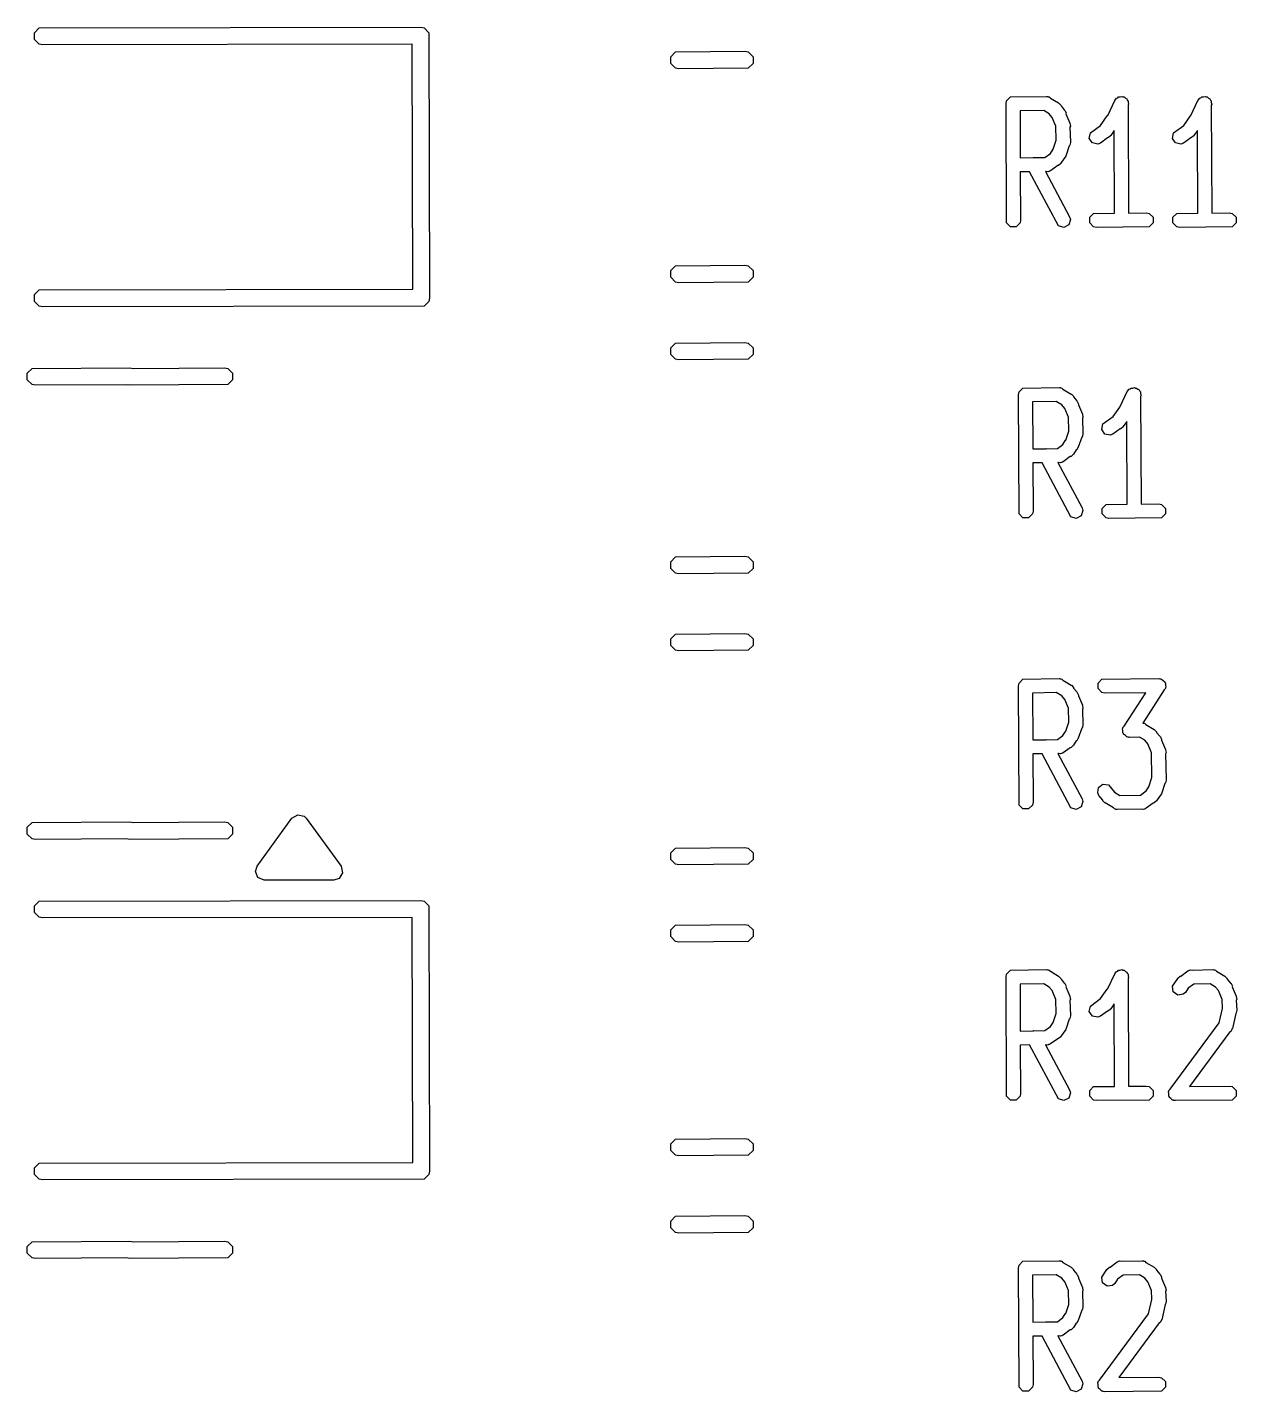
# Model space of a CAD drawing. Extents: x 124 to 187.4, y -113.2 to -74.
# Drawn here: x 129.97 to 138.28, y -96.15 to -86.78 of the extents above; entities that cross this region are included whole.
import ezdxf

# ---------------------------------------------------------------- set-up
doc = ezdxf.new("R2010")
doc.units = 0
doc.layers.add('BLACK', color=7, linetype='CONTINUOUS')

msp = doc.modelspace()

# ---------------------------------------------------------------- linework, layer by layer
at = {"layer": 'BLACK', "linetype": 'CONTINUOUS'}
for p, q in [((130.022067, -86.817039), (130.054539, -86.784567)), ((130.054539, -86.784567), (132.6775, -86.78)), ((132.6775, -86.78), (132.700461, -86.784567)), ((132.700461, -86.784567), (132.732933, -86.817039)), ((130.022067, -86.862961), (130.022067, -86.817039)), ((130.054539, -86.895433), (130.022067, -86.862961)), ((130.0775, -86.9), (130.054539, -86.895433)), ((132.617639, -86.895577), (130.0775, -86.9)), ((132.621859, -88.580096), (132.617639, -86.895577)), ((132.732933, -86.817039), (132.7375, -88.64)), ((134.395003, -86.982039), (134.427475, -86.949567)), ((134.395003, -87.027961), (134.395003, -86.982039)), ((134.427475, -86.949567), (134.904564, -86.945)), ((134.904564, -86.945), (134.927525, -86.949567)), ((134.927525, -86.949567), (134.959997, -86.982039)), ((134.959997, -86.982039), (134.959997, -87.027961)), ((134.427475, -87.060433), (134.395003, -87.027961)), ((134.450436, -87.065), (134.427475, -87.060433)), ((134.927525, -87.060433), (134.450436, -87.065)), ((134.959997, -87.027961), (134.927525, -87.060433)), ((136.702734, -87.285761), (136.729794, -87.258701)), ((136.729794, -87.258701), (136.977499, -87.254895)), ((136.977499, -87.254895), (136.984747, -87.256336)), ((136.984747, -87.256336), (136.987202, -87.255846)), ((136.987202, -87.255846), (136.989608, -87.257303)), ((136.989608, -87.257303), (136.996633, -87.258701)), ((136.996633, -87.258701), (137.003883, -87.265951)), ((137.003883, -87.265951), (137.060007, -87.299951)), ((137.447064, -87.282534), (137.459025, -87.267122)), ((137.459025, -87.267122), (137.466832, -87.264519)), ((137.466832, -87.264519), (137.472651, -87.258701)), ((137.472651, -87.258701), (137.484289, -87.258701)), ((137.484289, -87.258701), (137.49533, -87.255021)), ((137.49533, -87.255021), (137.50269, -87.258701)), ((137.50269, -87.258701), (137.510919, -87.258701)), ((137.510919, -87.258701), (137.519148, -87.26693)), ((137.519148, -87.26693), (137.529558, -87.272135)), ((137.529558, -87.272135), (137.53216, -87.279942)), ((137.53216, -87.279942), (137.537979, -87.285761)), ((138.018493, -87.282534), (138.030454, -87.267122)), ((138.030454, -87.267122), (138.038261, -87.264519)), ((138.038261, -87.264519), (138.04408, -87.258701)), ((138.04408, -87.258701), (138.055718, -87.258701)), ((138.055718, -87.258701), (138.066759, -87.255021)), ((138.066759, -87.255021), (138.074119, -87.258701)), ((138.074119, -87.258701), (138.082348, -87.258701)), ((138.082348, -87.258701), (138.090577, -87.26693)), ((138.090577, -87.26693), (138.100987, -87.272135)), ((138.100987, -87.272135), (138.103589, -87.279942)), ((138.103589, -87.279942), (138.109408, -87.285761)), ((136.698928, -87.304895), (136.702734, -87.285761)), ((136.702734, -88.124029), (136.698928, -87.304895)), ((136.958314, -87.351677), (136.795439, -87.35418)), ((136.795439, -87.35418), (136.796938, -87.676716)), ((136.995839, -87.37441), (136.958314, -87.351677)), ((137.060007, -87.299951), (137.060117, -87.299967)), ((137.060117, -87.299967), (137.060204, -87.300071)), ((137.060204, -87.300071), (137.062377, -87.301387)), ((137.062377, -87.301387), (137.076186, -87.315168)), ((137.076186, -87.315168), (137.077197, -87.320227)), ((137.077197, -87.320227), (137.099713, -87.346933)), ((137.099713, -87.346933), (137.099747, -87.346949)), ((137.099747, -87.346949), (137.099767, -87.346998)), ((137.099767, -87.346998), (137.103213, -87.351085)), ((137.103213, -87.351085), (137.111649, -87.368676)), ((137.111649, -87.368676), (137.110936, -87.373665)), ((137.110936, -87.373665), (137.137912, -87.438075)), ((137.398963, -87.385305), (137.447064, -87.282534)), ((137.537979, -87.285761), (137.538033, -87.297563)), ((137.538033, -87.297563), (137.541659, -87.30844)), ((137.541659, -87.30844), (137.538119, -87.316002)), ((137.538119, -87.316002), (137.541558, -88.056174)), ((137.970392, -87.385305), (138.018493, -87.282534)), ((138.109408, -87.285761), (138.109462, -87.297563)), ((138.109462, -87.297563), (138.113088, -87.30844)), ((138.113088, -87.30844), (138.109548, -87.316002)), ((138.109548, -87.316002), (138.112987, -88.056174)), ((137.016525, -87.398947), (136.995839, -87.37441)), ((137.041845, -87.459404), (137.016525, -87.398947)), ((137.044577, -87.555181), (137.041845, -87.459404)), ((137.137912, -87.438075), (137.137979, -87.438142)), ((137.137979, -87.438142), (137.137981, -87.43824)), ((137.137981, -87.43824), (137.138601, -87.439719)), ((137.138601, -87.439719), (137.141756, -87.458972)), ((137.141756, -87.458972), (137.138761, -87.46556)), ((137.138761, -87.46556), (137.141735, -87.569819)), ((137.278812, -87.505644), (137.349177, -87.454196)), ((137.349177, -87.454196), (137.394642, -87.38918)), ((137.394642, -87.38918), (137.398963, -87.385305)), ((137.850241, -87.505644), (137.920606, -87.454196)), ((137.920606, -87.454196), (137.966071, -87.38918)), ((137.966071, -87.38918), (137.970392, -87.385305)), ((137.024018, -87.617029), (137.044577, -87.555181)), ((137.271307, -87.543169), (137.278812, -87.505644)), ((137.292534, -87.57501), (137.271307, -87.543169)), ((137.397103, -87.539233), (137.348091, -87.575069)), ((137.402974, -87.538395), (137.397103, -87.539233)), ((137.417499, -87.525371), (137.402974, -87.538395)), ((137.419, -87.523224), (137.417499, -87.525371)), ((137.419043, -87.523193), (137.419, -87.523224)), ((137.419051, -87.52315), (137.419043, -87.523193)), ((137.442642, -87.489414), (137.419051, -87.52315)), ((137.44528, -88.057186), (137.442642, -87.489414)), ((137.842736, -87.543169), (137.850241, -87.505644)), ((137.863963, -87.57501), (137.842736, -87.543169)), ((137.968532, -87.539233), (137.91952, -87.575069)), ((137.974403, -87.538395), (137.968532, -87.539233)), ((137.988928, -87.525371), (137.974403, -87.538395)), ((137.990429, -87.523224), (137.988928, -87.525371)), ((137.990472, -87.523193), (137.990429, -87.523224)), ((137.99048, -87.52315), (137.990472, -87.523193)), ((138.014071, -87.489414), (137.99048, -87.52315)), ((138.016709, -88.057186), (138.014071, -87.489414)), ((136.966047, -87.674117), (137.004378, -87.646092)), ((137.004378, -87.646092), (137.023213, -87.617752)), ((137.023213, -87.617752), (137.024018, -87.617029)), ((137.133264, -87.595409), (137.110029, -87.665308)), ((137.137979, -87.590695), (137.133264, -87.595409)), ((137.141785, -87.571561), (137.137979, -87.590695)), ((137.141735, -87.569819), (137.141756, -87.569865)), ((137.141756, -87.569865), (137.141738, -87.569918)), ((137.141738, -87.569918), (137.141785, -87.571561)), ((137.330059, -87.582515), (137.292534, -87.57501)), ((137.348091, -87.575069), (137.330059, -87.582515)), ((137.901488, -87.582515), (137.863963, -87.57501)), ((137.91952, -87.575069), (137.901488, -87.582515)), ((136.796938, -87.676716), (136.884937, -87.675364)), ((136.884937, -87.675364), (136.887254, -87.674148)), ((136.887254, -87.674148), (136.890866, -87.675273)), ((136.890866, -87.675273), (136.966047, -87.674117)), ((137.054248, -87.729708), (137.005234, -87.765545)), ((137.060117, -87.72887), (137.054248, -87.729708)), ((137.074642, -87.715847), (137.060117, -87.72887)), ((137.075998, -87.713806), (137.074642, -87.715847)), ((137.076186, -87.713669), (137.075998, -87.713806)), ((137.076227, -87.713461), (137.076186, -87.713669)), ((137.096111, -87.68354), (137.076227, -87.713461)), ((137.099747, -87.681888), (137.096111, -87.68354)), ((137.110029, -87.665308), (137.099747, -87.681888)), ((136.860931, -87.772221), (136.797386, -87.773197)), ((136.797386, -87.773197), (136.798928, -88.104895)), ((137.059779, -88.143309), (136.860931, -87.772221)), ((136.974618, -87.770474), (136.969352, -87.770555)), ((136.969352, -87.770555), (137.136055, -88.081654)), ((136.987202, -87.772991), (136.974618, -87.770474)), ((136.994018, -87.770176), (136.987202, -87.772991)), ((136.996633, -87.770136), (136.994018, -87.770176)), ((136.998403, -87.768365), (136.996633, -87.770136)), ((137.005234, -87.765545), (136.998403, -87.768365)), ((136.798928, -88.104895), (136.795122, -88.124029)), ((137.141579, -88.100364), (137.130199, -88.136901)), ((137.136055, -88.081654), (137.141579, -88.100364)), ((137.274162, -88.085761), (137.301222, -88.058701)), ((137.274162, -88.124029), (137.274162, -88.085761)), ((137.301222, -88.058701), (137.44528, -88.057186)), ((137.541558, -88.056174), (137.663213, -88.054895)), ((137.663213, -88.054895), (137.682347, -88.058701)), ((137.682347, -88.058701), (137.709407, -88.085761)), ((137.709407, -88.085761), (137.709407, -88.124029)), ((137.845591, -88.085761), (137.872651, -88.058701)), ((137.845591, -88.124029), (137.845591, -88.085761)), ((137.872651, -88.058701), (138.016709, -88.057186)), ((138.112987, -88.056174), (138.234642, -88.054895)), ((138.234642, -88.054895), (138.253776, -88.058701)), ((138.253776, -88.058701), (138.280836, -88.085761)), ((138.280836, -88.085761), (138.280836, -88.124029)), ((136.729794, -88.151089), (136.702734, -88.124029)), ((136.768062, -88.151089), (136.729794, -88.151089)), ((136.795122, -88.124029), (136.768062, -88.151089)), ((137.096316, -88.154689), (137.059779, -88.143309)), ((137.130199, -88.136901), (137.096316, -88.154689)), ((137.301222, -88.151089), (137.274162, -88.124029)), ((137.320356, -88.154895), (137.301222, -88.151089)), ((137.682347, -88.151089), (137.320356, -88.154895)), ((137.709407, -88.124029), (137.682347, -88.151089)), ((137.872651, -88.151089), (137.845591, -88.124029)), ((137.891785, -88.154895), (137.872651, -88.151089)), ((138.253776, -88.151089), (137.891785, -88.154895)), ((138.280836, -88.124029), (138.253776, -88.151089)), ((134.395003, -88.452039), (134.427475, -88.419567)), ((134.395003, -88.497961), (134.395003, -88.452039)), ((134.427475, -88.530433), (134.395003, -88.497961)), ((134.427475, -88.419567), (134.904564, -88.415)), ((134.904564, -88.415), (134.927525, -88.419567)), ((134.927525, -88.419567), (134.959997, -88.452039)), ((134.959997, -88.497961), (134.927525, -88.530433)), ((134.959997, -88.452039), (134.959997, -88.497961)), ((130.022067, -88.617039), (130.054539, -88.584567)), ((130.054539, -88.584567), (132.621859, -88.580096)), ((134.450436, -88.535), (134.427475, -88.530433)), ((134.927525, -88.530433), (134.450436, -88.535)), ((130.022067, -88.662961), (130.022067, -88.617039)), ((130.054539, -88.695433), (130.022067, -88.662961)), ((132.732933, -88.662961), (132.700461, -88.695433)), ((132.7375, -88.64), (132.732933, -88.662961)), ((130.0775, -88.7), (130.054539, -88.695433)), ((132.700461, -88.695433), (130.0775, -88.7)), ((134.395003, -88.982039), (134.427475, -88.949567)), ((134.427475, -88.949567), (134.904564, -88.945)), ((134.904564, -88.945), (134.927525, -88.949567)), ((134.927525, -88.949567), (134.959997, -88.982039)), ((134.395003, -89.027961), (134.395003, -88.982039)), ((134.427475, -89.060433), (134.395003, -89.027961)), ((134.450436, -89.065), (134.427475, -89.060433)), ((134.927525, -89.060433), (134.450436, -89.065)), ((134.959997, -89.027961), (134.927525, -89.060433)), ((134.959997, -88.982039), (134.959997, -89.027961)), ((129.972067, -89.157039), (130.004539, -89.124567)), ((130.004539, -89.124567), (130.6775, -89.12)), ((130.6775, -89.12), (130.698945, -89.124265)), ((130.698945, -89.124265), (131.3275, -89.12)), ((131.3275, -89.12), (131.350461, -89.124567)), ((131.350461, -89.124567), (131.382933, -89.157039)), ((129.972067, -89.202961), (129.972067, -89.157039)), ((130.004539, -89.235433), (129.972067, -89.202961)), ((130.0275, -89.24), (130.004539, -89.235433)), ((130.656054, -89.235734), (130.0275, -89.24)), ((130.6775, -89.24), (130.656054, -89.235734)), ((131.350461, -89.235433), (130.6775, -89.24)), ((131.382933, -89.202961), (131.350461, -89.235433)), ((131.382933, -89.157039), (131.382933, -89.202961)), ((136.784643, -89.304895), (136.788449, -89.285761)), ((136.788449, -90.124029), (136.784643, -89.304895)), ((136.788449, -89.285761), (136.815509, -89.258701)), ((136.815509, -89.258701), (137.063214, -89.254895)), ((137.063214, -89.254895), (137.070462, -89.256336)), ((137.070462, -89.256336), (137.072917, -89.255846)), ((137.072917, -89.255846), (137.075323, -89.257303)), ((137.075323, -89.257303), (137.082348, -89.258701)), ((137.082348, -89.258701), (137.089598, -89.265951)), ((137.089598, -89.265951), (137.145722, -89.299951)), ((137.145722, -89.299951), (137.145832, -89.299967)), ((137.145832, -89.299967), (137.145919, -89.300071)), ((137.145919, -89.300071), (137.148092, -89.301387)), ((137.148092, -89.301387), (137.161901, -89.315168)), ((137.161901, -89.315168), (137.162912, -89.320227)), ((137.162912, -89.320227), (137.185428, -89.346933)), ((137.484678, -89.385305), (137.532779, -89.282534)), ((137.532779, -89.282534), (137.54474, -89.267122)), ((137.54474, -89.267122), (137.552547, -89.264519)), ((137.552547, -89.264519), (137.558366, -89.258701)), ((137.558366, -89.258701), (137.570004, -89.258701)), ((137.570004, -89.258701), (137.581045, -89.255021)), ((137.581045, -89.255021), (137.588405, -89.258701)), ((137.588405, -89.258701), (137.596634, -89.258701)), ((137.596634, -89.258701), (137.604863, -89.26693)), ((137.604863, -89.26693), (137.615273, -89.272135)), ((137.615273, -89.272135), (137.617875, -89.279942)), ((137.617875, -89.279942), (137.623694, -89.285761)), ((137.623694, -89.285761), (137.623748, -89.297563)), ((137.623748, -89.297563), (137.627374, -89.30844)), ((137.627374, -89.30844), (137.623834, -89.316002)), ((137.623834, -89.316002), (137.627273, -90.056174)), ((137.044029, -89.351677), (136.881154, -89.35418)), ((136.881154, -89.35418), (136.882653, -89.676716)), ((137.081554, -89.37441), (137.044029, -89.351677)), ((137.10224, -89.398947), (137.081554, -89.37441)), ((137.12756, -89.459404), (137.10224, -89.398947)), ((137.185428, -89.346933), (137.185462, -89.346949)), ((137.185462, -89.346949), (137.185482, -89.346998)), ((137.185482, -89.346998), (137.188928, -89.351085)), ((137.188928, -89.351085), (137.197364, -89.368676)), ((137.197364, -89.368676), (137.196651, -89.373665)), ((137.196651, -89.373665), (137.223627, -89.438075)), ((137.434892, -89.454196), (137.480357, -89.38918)), ((137.480357, -89.38918), (137.484678, -89.385305)), ((137.130292, -89.555181), (137.12756, -89.459404)), ((137.223627, -89.438075), (137.223694, -89.438142)), ((137.223694, -89.438142), (137.223696, -89.43824)), ((137.223696, -89.43824), (137.224316, -89.439719)), ((137.224316, -89.439719), (137.227471, -89.458972)), ((137.227471, -89.458972), (137.224476, -89.46556)), ((137.224476, -89.46556), (137.22745, -89.569819)), ((137.357022, -89.543169), (137.364527, -89.505644)), ((137.364527, -89.505644), (137.434892, -89.454196)), ((137.503214, -89.525371), (137.488689, -89.538395)), ((137.504715, -89.523224), (137.503214, -89.525371)), ((137.504758, -89.523193), (137.504715, -89.523224)), ((137.504766, -89.52315), (137.504758, -89.523193)), ((137.528357, -89.489414), (137.504766, -89.52315)), ((137.530995, -90.057186), (137.528357, -89.489414)), ((137.090093, -89.646092), (137.108928, -89.617752)), ((137.108928, -89.617752), (137.109733, -89.617029)), ((137.109733, -89.617029), (137.130292, -89.555181)), ((137.218979, -89.595409), (137.195744, -89.665308)), ((137.223694, -89.590695), (137.218979, -89.595409)), ((137.2275, -89.571561), (137.223694, -89.590695)), ((137.22745, -89.569819), (137.227471, -89.569865)), ((137.227471, -89.569865), (137.227453, -89.569918)), ((137.227453, -89.569918), (137.2275, -89.571561)), ((137.378249, -89.57501), (137.357022, -89.543169)), ((137.415774, -89.582515), (137.378249, -89.57501)), ((137.433806, -89.575069), (137.415774, -89.582515)), ((137.482818, -89.539233), (137.433806, -89.575069)), ((137.488689, -89.538395), (137.482818, -89.539233)), ((136.882653, -89.676716), (136.970652, -89.675364)), ((136.970652, -89.675364), (136.972969, -89.674148)), ((136.972969, -89.674148), (136.976581, -89.675273)), ((136.976581, -89.675273), (137.051762, -89.674117)), ((137.051762, -89.674117), (137.090093, -89.646092)), ((137.160357, -89.715847), (137.145832, -89.72887)), ((137.161713, -89.713806), (137.160357, -89.715847)), ((137.161901, -89.713669), (137.161713, -89.713806)), ((137.161942, -89.713461), (137.161901, -89.713669)), ((137.181826, -89.68354), (137.161942, -89.713461)), ((137.185462, -89.681888), (137.181826, -89.68354)), ((137.195744, -89.665308), (137.185462, -89.681888)), ((136.946646, -89.772221), (136.883101, -89.773197)), ((136.883101, -89.773197), (136.884643, -90.104895)), ((137.145494, -90.143309), (136.946646, -89.772221)), ((137.060333, -89.770474), (137.055067, -89.770555)), ((137.055067, -89.770555), (137.22177, -90.081654)), ((137.072917, -89.772991), (137.060333, -89.770474)), ((137.079733, -89.770176), (137.072917, -89.772991)), ((137.082348, -89.770136), (137.079733, -89.770176)), ((137.084118, -89.768365), (137.082348, -89.770136)), ((137.090949, -89.765545), (137.084118, -89.768365)), ((137.139963, -89.729708), (137.090949, -89.765545)), ((137.145832, -89.72887), (137.139963, -89.729708)), ((137.22177, -90.081654), (137.227294, -90.100364)), ((137.359877, -90.085761), (137.386937, -90.058701)), ((137.359877, -90.124029), (137.359877, -90.085761)), ((137.386937, -90.058701), (137.530995, -90.057186)), ((137.627273, -90.056174), (137.748928, -90.054895)), ((137.748928, -90.054895), (137.768062, -90.058701)), ((137.768062, -90.058701), (137.795122, -90.085761)), ((137.795122, -90.085761), (137.795122, -90.124029)), ((136.815509, -90.151089), (136.788449, -90.124029)), ((136.853777, -90.151089), (136.815509, -90.151089)), ((136.880837, -90.124029), (136.853777, -90.151089)), ((136.884643, -90.104895), (136.880837, -90.124029)), ((137.182031, -90.154689), (137.145494, -90.143309)), ((137.215914, -90.136901), (137.182031, -90.154689)), ((137.227294, -90.100364), (137.215914, -90.136901)), ((137.386937, -90.151089), (137.359877, -90.124029)), ((137.406071, -90.154895), (137.386937, -90.151089)), ((137.768062, -90.151089), (137.406071, -90.154895)), ((137.795122, -90.124029), (137.768062, -90.151089)), ((134.395003, -90.452039), (134.427475, -90.419567)), ((134.395003, -90.497961), (134.395003, -90.452039)), ((134.427475, -90.419567), (134.904564, -90.415)), ((134.904564, -90.415), (134.927525, -90.419567)), ((134.927525, -90.419567), (134.959997, -90.452039)), ((134.959997, -90.452039), (134.959997, -90.497961)), ((134.427475, -90.530433), (134.395003, -90.497961)), ((134.450436, -90.535), (134.427475, -90.530433)), ((134.927525, -90.530433), (134.450436, -90.535)), ((134.959997, -90.497961), (134.927525, -90.530433)), ((134.395003, -90.982039), (134.427475, -90.949567)), ((134.395003, -91.027961), (134.395003, -90.982039)), ((134.427475, -91.060433), (134.395003, -91.027961)), ((134.427475, -90.949567), (134.904564, -90.945)), ((134.904564, -90.945), (134.927525, -90.949567)), ((134.927525, -90.949567), (134.959997, -90.982039)), ((134.959997, -91.027961), (134.927525, -91.060433)), ((134.959997, -90.982039), (134.959997, -91.027961)), ((134.450436, -91.065), (134.427475, -91.060433)), ((134.927525, -91.060433), (134.450436, -91.065)), ((136.784643, -91.304895), (136.788449, -91.285761)), ((136.788449, -92.124029), (136.784643, -91.304895)), ((136.788449, -91.285761), (136.815509, -91.258701)), ((136.815509, -91.258701), (137.063214, -91.254895)), ((137.063214, -91.254895), (137.070462, -91.256336)), ((137.070462, -91.256336), (137.072917, -91.255846)), ((137.072917, -91.255846), (137.075323, -91.257303)), ((137.075323, -91.257303), (137.082348, -91.258701)), ((137.082348, -91.258701), (137.089598, -91.265951)), ((137.089598, -91.265951), (137.145722, -91.299951)), ((137.145722, -91.299951), (137.145832, -91.299967)), ((137.145832, -91.299967), (137.145919, -91.300071)), ((137.145919, -91.300071), (137.148092, -91.301387)), ((137.148092, -91.301387), (137.161901, -91.315168)), ((137.331306, -91.285761), (137.358366, -91.258701)), ((137.331306, -91.324029), (137.331306, -91.285761)), ((137.358366, -91.258701), (137.748928, -91.254895)), ((137.748928, -91.254895), (137.755871, -91.256276)), ((137.755871, -91.256276), (137.758276, -91.255777)), ((137.758276, -91.255777), (137.760413, -91.257179)), ((137.760413, -91.257179), (137.768062, -91.258701)), ((137.768062, -91.258701), (137.778238, -91.268877)), ((137.778238, -91.268877), (137.79027, -91.276773)), ((137.79027, -91.276773), (137.791353, -91.281992)), ((137.791353, -91.281992), (137.795122, -91.285761)), ((137.795122, -91.285761), (137.795122, -91.300153)), ((137.795122, -91.300153), (137.798046, -91.314243)), ((137.044029, -91.351677), (136.881154, -91.35418)), ((136.881154, -91.35418), (136.882653, -91.676716)), ((137.081554, -91.37441), (137.044029, -91.351677)), ((137.10224, -91.398947), (137.081554, -91.37441)), ((137.12756, -91.459404), (137.10224, -91.398947)), ((137.161901, -91.315168), (137.162912, -91.320227)), ((137.162912, -91.320227), (137.185428, -91.346933)), ((137.185428, -91.346933), (137.185462, -91.346949)), ((137.185462, -91.346949), (137.185482, -91.346998)), ((137.185482, -91.346998), (137.188928, -91.351085)), ((137.188928, -91.351085), (137.197364, -91.368676)), ((137.197364, -91.368676), (137.196651, -91.373665)), ((137.196651, -91.373665), (137.223627, -91.438075)), ((137.358366, -91.351089), (137.331306, -91.324029)), ((137.3775, -91.354895), (137.358366, -91.351089)), ((137.659165, -91.35215), (137.3775, -91.354895)), ((137.512123, -91.581133), (137.659165, -91.35215)), ((137.785732, -91.333418), (137.639795, -91.560681)), ((137.795122, -91.324029), (137.785732, -91.333418)), ((137.798046, -91.314243), (137.795122, -91.318796)), ((137.795122, -91.318796), (137.795122, -91.324029)), ((137.130292, -91.555181), (137.12756, -91.459404)), ((137.223627, -91.438075), (137.223694, -91.438142)), ((137.223694, -91.438142), (137.223696, -91.43824)), ((137.223696, -91.43824), (137.224316, -91.439719)), ((137.224316, -91.439719), (137.227471, -91.458972)), ((137.227471, -91.458972), (137.224476, -91.46556)), ((137.224476, -91.46556), (137.22745, -91.569819)), ((137.109733, -91.617029), (137.130292, -91.555181)), ((137.223694, -91.590695), (137.218979, -91.595409)), ((137.2275, -91.571561), (137.223694, -91.590695)), ((137.22745, -91.569819), (137.227471, -91.569865)), ((137.227471, -91.569865), (137.227453, -91.569918)), ((137.227453, -91.569918), (137.2275, -91.571561)), ((137.502734, -91.590523), (137.512123, -91.581133)), ((137.502734, -91.595755), (137.502734, -91.590523)), ((137.639795, -91.560681), (137.641891, -91.561098)), ((137.641891, -91.561098), (137.644346, -91.560608)), ((137.644346, -91.560608), (137.646752, -91.562065)), ((137.646752, -91.562065), (137.653777, -91.563463)), ((137.653777, -91.563463), (137.661027, -91.570713)), ((137.661027, -91.570713), (137.717151, -91.604713)), ((136.882653, -91.676716), (136.970652, -91.675364)), ((136.970652, -91.675364), (136.972969, -91.674148)), ((136.972969, -91.674148), (136.976581, -91.675273)), ((136.976581, -91.675273), (137.051762, -91.674117)), ((137.051762, -91.674117), (137.090093, -91.646092)), ((137.090093, -91.646092), (137.108928, -91.617752)), ((137.108928, -91.617752), (137.109733, -91.617029)), ((137.181826, -91.68354), (137.161942, -91.713461)), ((137.185462, -91.681888), (137.181826, -91.68354)), ((137.195744, -91.665308), (137.185462, -91.681888)), ((137.218979, -91.595409), (137.195744, -91.665308)), ((137.49981, -91.600309), (137.502734, -91.595755)), ((137.502734, -91.614398), (137.49981, -91.600309)), ((137.502734, -91.628791), (137.502734, -91.614398)), ((137.506502, -91.632559), (137.502734, -91.628791)), ((137.507586, -91.637779), (137.506502, -91.632559)), ((137.519617, -91.645674), (137.507586, -91.637779)), ((137.529794, -91.655851), (137.519617, -91.645674)), ((137.537442, -91.657372), (137.529794, -91.655851)), ((137.53958, -91.658775), (137.537442, -91.657372)), ((137.541984, -91.658275), (137.53958, -91.658775)), ((137.548928, -91.659657), (137.541984, -91.658275)), ((137.616707, -91.657196), (137.548928, -91.659657)), ((137.652983, -91.679172), (137.616707, -91.657196)), ((137.673667, -91.703706), (137.652983, -91.679172)), ((137.717151, -91.604713), (137.717261, -91.604729)), ((137.717261, -91.604729), (137.717348, -91.604833)), ((137.717348, -91.604833), (137.719521, -91.606149)), ((137.719521, -91.606149), (137.73333, -91.61993)), ((137.73333, -91.61993), (137.734341, -91.624989)), ((137.734341, -91.624989), (137.756857, -91.651696)), ((137.756857, -91.651696), (137.756892, -91.651712)), ((137.756892, -91.651712), (137.756912, -91.651761)), ((137.756912, -91.651761), (137.760357, -91.655847)), ((137.760357, -91.655847), (137.768793, -91.673438)), ((137.768793, -91.673438), (137.76808, -91.678426)), ((137.76808, -91.678426), (137.795056, -91.742838)), ((136.946646, -91.772221), (136.883101, -91.773197)), ((136.883101, -91.773197), (136.884643, -92.104895)), ((137.145494, -92.143309), (136.946646, -91.772221)), ((137.060333, -91.770474), (137.055067, -91.770555)), ((137.055067, -91.770555), (137.22177, -92.081654)), ((137.072917, -91.772991), (137.060333, -91.770474)), ((137.079733, -91.770176), (137.072917, -91.772991)), ((137.082348, -91.770136), (137.079733, -91.770176)), ((137.084118, -91.768365), (137.082348, -91.770136)), ((137.090949, -91.765545), (137.084118, -91.768365)), ((137.139963, -91.729708), (137.090949, -91.765545)), ((137.145832, -91.72887), (137.139963, -91.729708)), ((137.160357, -91.715847), (137.145832, -91.72887)), ((137.161713, -91.713806), (137.160357, -91.715847)), ((137.161901, -91.713669), (137.161713, -91.713806)), ((137.161942, -91.713461), (137.161901, -91.713669)), ((137.698965, -91.764112), (137.673667, -91.703706)), ((137.70207, -91.935084), (137.698965, -91.764112)), ((137.795056, -91.742838), (137.795122, -91.742904)), ((137.795122, -91.742904), (137.795123, -91.742998)), ((137.795123, -91.742998), (137.795745, -91.744482)), ((137.798899, -91.763734), (137.79563, -91.770924)), ((137.79563, -91.770924), (137.798897, -91.950813)), ((137.795745, -91.744482), (137.798899, -91.763734)), ((137.681162, -91.997982), (137.70207, -91.935084)), ((137.798928, -91.952514), (137.795122, -91.971648)), ((137.798897, -91.950813), (137.798899, -91.950818)), ((137.798899, -91.950818), (137.798897, -91.950823)), ((137.798897, -91.950823), (137.798928, -91.952514)), ((137.329064, -92.041112), (137.334477, -92.003228)), ((137.337499, -92.058703), (137.329064, -92.041112)), ((137.334477, -92.003228), (137.365092, -91.980268)), ((137.363515, -92.089563), (137.337499, -92.058703)), ((137.365092, -91.980268), (137.402976, -91.985681)), ((137.402976, -91.985681), (137.444873, -92.035379)), ((137.444873, -92.035379), (137.482116, -92.057941)), ((137.482116, -92.057941), (137.623117, -92.055125)), ((137.623117, -92.055125), (137.661522, -92.027045)), ((137.661522, -92.027045), (137.680356, -91.998705)), ((137.680356, -91.998705), (137.681162, -91.997982)), ((137.767174, -92.04626), (137.756891, -92.062839)), ((137.790408, -91.976361), (137.767174, -92.04626)), ((137.795122, -91.971648), (137.790408, -91.976361)), ((136.815509, -92.151089), (136.788449, -92.124029)), ((136.853777, -92.151089), (136.815509, -92.151089)), ((136.880837, -92.124029), (136.853777, -92.151089)), ((136.884643, -92.104895), (136.880837, -92.124029)), ((137.182031, -92.154689), (137.145494, -92.143309)), ((137.215914, -92.136901), (137.182031, -92.154689)), ((137.227294, -92.100364), (137.215914, -92.136901)), ((137.22177, -92.081654), (137.227294, -92.100364)), ((137.364527, -92.094622), (137.363515, -92.089563)), ((137.378336, -92.108403), (137.364527, -92.094622)), ((137.380506, -92.109717), (137.378336, -92.108403)), ((137.380595, -92.109823), (137.380506, -92.109717)), ((137.380706, -92.109838), (137.380595, -92.109823)), ((137.436829, -92.143838), (137.380706, -92.109838)), ((137.44408, -92.151089), (137.436829, -92.143838)), ((137.451104, -92.152486), (137.44408, -92.151089)), ((137.453511, -92.153944), (137.451104, -92.152486)), ((137.455965, -92.153453), (137.453511, -92.153944)), ((137.463214, -92.154895), (137.455965, -92.153453)), ((137.632223, -92.151519), (137.463214, -92.154895)), ((137.644346, -92.153944), (137.632223, -92.151519)), ((137.651132, -92.151141), (137.644346, -92.153944)), ((137.653777, -92.151089), (137.651132, -92.151141)), ((137.655547, -92.149318), (137.653777, -92.151089)), ((137.662378, -92.146498), (137.655547, -92.149318)), ((137.711392, -92.110661), (137.662378, -92.146498)), ((137.717262, -92.109823), (137.711392, -92.110661)), ((137.731787, -92.096799), (137.717262, -92.109823)), ((137.733142, -92.094758), (137.731787, -92.096799)), ((137.73333, -92.094622), (137.733142, -92.094758)), ((137.733371, -92.094414), (137.73333, -92.094622)), ((137.753257, -92.06449), (137.733371, -92.094414)), ((137.756891, -92.062839), (137.753257, -92.06449)), ((129.972067, -92.277039), (130.004539, -92.244567)), ((130.004539, -92.244567), (130.6775, -92.24)), ((130.6775, -92.24), (130.698945, -92.244265)), ((130.698945, -92.244265), (131.3275, -92.24)), ((131.3275, -92.24), (131.350461, -92.244567)), ((131.350461, -92.244567), (131.382933, -92.277039)), ((131.551476, -92.54471), (131.791476, -92.21471)), ((131.791476, -92.21471), (131.830642, -92.190734)), ((131.830642, -92.190734), (131.87529, -92.201476)), ((131.87529, -92.201476), (131.888524, -92.21471)), ((131.888524, -92.21471), (132.128524, -92.54471)), ((129.972067, -92.322961), (129.972067, -92.277039)), ((130.004539, -92.355433), (129.972067, -92.322961)), ((131.382933, -92.322961), (131.350461, -92.355433)), ((131.382933, -92.277039), (131.382933, -92.322961)), ((130.0275, -92.36), (130.004539, -92.355433)), ((130.656054, -92.355734), (130.0275, -92.36)), ((130.6775, -92.36), (130.656054, -92.355734)), ((131.350461, -92.355433), (130.6775, -92.36)), ((134.395003, -92.452039), (134.427475, -92.419567)), ((134.427475, -92.419567), (134.904564, -92.415)), ((134.904564, -92.415), (134.927525, -92.419567)), ((134.927525, -92.419567), (134.959997, -92.452039)), ((134.395003, -92.497961), (134.395003, -92.452039)), ((134.427475, -92.530433), (134.395003, -92.497961)), ((134.959997, -92.497961), (134.927525, -92.530433)), ((134.959997, -92.452039), (134.959997, -92.497961)), ((131.54, -92.58), (131.551476, -92.54471)), ((131.557574, -92.622426), (131.54, -92.58)), ((131.6, -92.64), (131.557574, -92.622426)), ((132.139266, -92.589358), (132.11529, -92.628524)), ((132.128524, -92.54471), (132.139266, -92.589358)), ((134.450436, -92.535), (134.427475, -92.530433)), ((134.927525, -92.530433), (134.450436, -92.535)), ((132.08, -92.64), (131.6, -92.64)), ((132.11529, -92.628524), (132.08, -92.64)), ((130.022067, -92.817039), (130.054539, -92.784567)), ((130.054539, -92.784567), (132.6775, -92.78)), ((132.6775, -92.78), (132.700461, -92.784567)), ((132.700461, -92.784567), (132.732933, -92.817039)), ((130.022067, -92.862961), (130.022067, -92.817039)), ((130.054539, -92.895433), (130.022067, -92.862961)), ((130.0775, -92.9), (130.054539, -92.895433)), ((132.617639, -92.895577), (130.0775, -92.9)), ((132.621859, -94.580096), (132.617639, -92.895577)), ((132.732933, -92.817039), (132.7375, -94.64)), ((134.395003, -92.982039), (134.427475, -92.949567)), ((134.395003, -93.027961), (134.395003, -92.982039)), ((134.427475, -92.949567), (134.904564, -92.945)), ((134.904564, -92.945), (134.927525, -92.949567)), ((134.927525, -92.949567), (134.959997, -92.982039)), ((134.959997, -92.982039), (134.959997, -93.027961)), ((134.427475, -93.060433), (134.395003, -93.027961)), ((134.450436, -93.065), (134.427475, -93.060433)), ((134.927525, -93.060433), (134.450436, -93.065)), ((134.959997, -93.027961), (134.927525, -93.060433)), ((136.702734, -93.285761), (136.729794, -93.258701)), ((136.729794, -93.258701), (136.977499, -93.254895)), ((136.977499, -93.254895), (136.984747, -93.256336)), ((136.984747, -93.256336), (136.987202, -93.255846)), ((136.987202, -93.255846), (136.989608, -93.257303)), ((136.989608, -93.257303), (136.996633, -93.258701)), ((136.996633, -93.258701), (137.003883, -93.265951)), ((137.003883, -93.265951), (137.060007, -93.299951)), ((137.447064, -93.282534), (137.459025, -93.267122)), ((137.459025, -93.267122), (137.466832, -93.264519)), ((137.466832, -93.264519), (137.472651, -93.258701)), ((137.472651, -93.258701), (137.484289, -93.258701)), ((137.484289, -93.258701), (137.49533, -93.255021)), ((137.49533, -93.255021), (137.50269, -93.258701)), ((137.50269, -93.258701), (137.510919, -93.258701)), ((137.510919, -93.258701), (137.519148, -93.26693)), ((137.519148, -93.26693), (137.529558, -93.272135)), ((137.529558, -93.272135), (137.53216, -93.279942)), ((137.53216, -93.279942), (137.537979, -93.285761)), ((137.900751, -93.299127), (137.949765, -93.263292)), ((137.949765, -93.263292), (137.956595, -93.260471)), ((137.956595, -93.260471), (137.958366, -93.258701)), ((137.958366, -93.258701), (137.961034, -93.258638)), ((137.961034, -93.258638), (137.967797, -93.255846)), ((137.967797, -93.255846), (137.979579, -93.258202)), ((137.979579, -93.258202), (138.120357, -93.254895)), ((138.120357, -93.254895), (138.127605, -93.256336)), ((138.127605, -93.256336), (138.13006, -93.255846)), ((138.13006, -93.255846), (138.132466, -93.257303)), ((138.132466, -93.257303), (138.139491, -93.258701)), ((138.139491, -93.258701), (138.146741, -93.265951)), ((138.146741, -93.265951), (138.202865, -93.299951)), ((136.698928, -93.304895), (136.702734, -93.285761)), ((136.702734, -94.124029), (136.698928, -93.304895)), ((136.958314, -93.351677), (136.795439, -93.35418)), ((136.795439, -93.35418), (136.796938, -93.676716)), ((136.995839, -93.37441), (136.958314, -93.351677)), ((137.060007, -93.299951), (137.060117, -93.299967)), ((137.060117, -93.299967), (137.060204, -93.300071)), ((137.060204, -93.300071), (137.062377, -93.301387)), ((137.062377, -93.301387), (137.076186, -93.315168)), ((137.076186, -93.315168), (137.077197, -93.320227)), ((137.077197, -93.320227), (137.099713, -93.346933)), ((137.099713, -93.346933), (137.099747, -93.346949)), ((137.099747, -93.346949), (137.099767, -93.346998)), ((137.099767, -93.346998), (137.103213, -93.351085)), ((137.103213, -93.351085), (137.111649, -93.368676)), ((137.111649, -93.368676), (137.110936, -93.373665)), ((137.110936, -93.373665), (137.137912, -93.438075)), ((137.398963, -93.385305), (137.447064, -93.282534)), ((137.537979, -93.285761), (137.538033, -93.297563)), ((137.538033, -93.297563), (137.541659, -93.30844)), ((137.541659, -93.30844), (137.538119, -93.316002)), ((137.538119, -93.316002), (137.541558, -94.056174)), ((137.84335, -93.368675), (137.878771, -93.315375)), ((137.848761, -93.406559), (137.84335, -93.368675)), ((137.878771, -93.315375), (137.878813, -93.315168)), ((137.878813, -93.315168), (137.879, -93.31503)), ((137.879, -93.31503), (137.880357, -93.31299)), ((137.880357, -93.31299), (137.894883, -93.299966)), ((137.894883, -93.299966), (137.900751, -93.299127)), ((137.989082, -93.354622), (137.950619, -93.382745)), ((138.101667, -93.351977), (137.989082, -93.354622)), ((138.138697, -93.37441), (138.101667, -93.351977)), ((138.202865, -93.299951), (138.202975, -93.299967)), ((138.202975, -93.299967), (138.203062, -93.300071)), ((138.203062, -93.300071), (138.205235, -93.301387)), ((138.205235, -93.301387), (138.219044, -93.315168)), ((138.219044, -93.315168), (138.220055, -93.320227)), ((138.220055, -93.320227), (138.242571, -93.346934)), ((138.242571, -93.346934), (138.242606, -93.34695)), ((138.242606, -93.34695), (138.242626, -93.346999)), ((138.242626, -93.346999), (138.246071, -93.351085)), ((138.246071, -93.351085), (138.254507, -93.368676)), ((138.254507, -93.368676), (138.253794, -93.373664)), ((138.253794, -93.373664), (138.28077, -93.438076)), ((137.016525, -93.398947), (136.995839, -93.37441)), ((137.041845, -93.459404), (137.016525, -93.398947)), ((137.044577, -93.555181), (137.041845, -93.459404)), ((137.137912, -93.438075), (137.137979, -93.438142)), ((137.137979, -93.438142), (137.137981, -93.43824)), ((137.137981, -93.43824), (137.138601, -93.439719)), ((137.138601, -93.439719), (137.141756, -93.458972)), ((137.141756, -93.458972), (137.138761, -93.46556)), ((137.138761, -93.46556), (137.141735, -93.569819)), ((137.278812, -93.505644), (137.349177, -93.454196)), ((137.349177, -93.454196), (137.394642, -93.38918)), ((137.394642, -93.38918), (137.398963, -93.385305)), ((137.879375, -93.42952), (137.848761, -93.406559)), ((137.917259, -93.424109), (137.879375, -93.42952)), ((137.931785, -93.411086), (137.917259, -93.424109)), ((137.950619, -93.382745), (137.931785, -93.411086)), ((138.159381, -93.398944), (138.138697, -93.37441)), ((138.184729, -93.459469), (138.159381, -93.398944)), ((138.187116, -93.519261), (138.184729, -93.459469)), ((138.28077, -93.438076), (138.280836, -93.438142)), ((138.280836, -93.438142), (138.280839, -93.438241)), ((138.280839, -93.438241), (138.281459, -93.43972)), ((138.281459, -93.43972), (138.284613, -93.458972)), ((138.284613, -93.458972), (138.281905, -93.464928)), ((138.281905, -93.464928), (138.284642, -93.533466)), ((137.024018, -93.617029), (137.044577, -93.555181)), ((137.271307, -93.543169), (137.278812, -93.505644)), ((137.292534, -93.57501), (137.271307, -93.543169)), ((137.397103, -93.539233), (137.348091, -93.575069)), ((137.402974, -93.538395), (137.397103, -93.539233)), ((137.417499, -93.525371), (137.402974, -93.538395)), ((137.419, -93.523224), (137.417499, -93.525371)), ((137.419043, -93.523193), (137.419, -93.523224)), ((137.419051, -93.52315), (137.419043, -93.523193)), ((137.442642, -93.489414), (137.419051, -93.52315)), ((137.44528, -94.057186), (137.442642, -93.489414)), ((138.164345, -93.620084), (138.186135, -93.52134)), ((138.186135, -93.52134), (138.187116, -93.519261)), ((138.277518, -93.555917), (138.254578, -93.659879)), ((138.280836, -93.5526), (138.277518, -93.555917)), ((138.284642, -93.533466), (138.280836, -93.5526)), ((136.966047, -93.674117), (137.004378, -93.646092)), ((137.004378, -93.646092), (137.023213, -93.617752)), ((137.023213, -93.617752), (137.024018, -93.617029)), ((137.133264, -93.595409), (137.110029, -93.665308)), ((137.137979, -93.590695), (137.133264, -93.595409)), ((137.141785, -93.571561), (137.137979, -93.590695)), ((137.141735, -93.569819), (137.141756, -93.569865)), ((137.141756, -93.569865), (137.141738, -93.569918)), ((137.141738, -93.569918), (137.141785, -93.571561)), ((137.330059, -93.582515), (137.292534, -93.57501)), ((137.348091, -93.575069), (137.330059, -93.582515)), ((137.827535, -94.075245), (138.164345, -93.620084)), ((136.796938, -93.676716), (136.884937, -93.675364)), ((136.884937, -93.675364), (136.887254, -93.674148)), ((136.887254, -93.674148), (136.890866, -93.675273)), ((136.890866, -93.675273), (136.966047, -93.674117)), ((137.054248, -93.729708), (137.005234, -93.765545)), ((137.060117, -93.72887), (137.054248, -93.729708)), ((137.074642, -93.715847), (137.060117, -93.72887)), ((137.075998, -93.713806), (137.074642, -93.715847)), ((137.076186, -93.713669), (137.075998, -93.713806)), ((137.076227, -93.713461), (137.076186, -93.713669)), ((137.096111, -93.68354), (137.076227, -93.713461)), ((137.099747, -93.681888), (137.096111, -93.68354)), ((137.110029, -93.665308), (137.099747, -93.681888)), ((138.238004, -93.682462), (137.960434, -94.057567)), ((138.246245, -93.677518), (138.238004, -93.682462)), ((138.254334, -93.660393), (138.246245, -93.677518)), ((138.254507, -93.660161), (138.254334, -93.660393)), ((138.254578, -93.659879), (138.254492, -93.660059)), ((138.254492, -93.660059), (138.254507, -93.660161)), ((136.860931, -93.772221), (136.797386, -93.773197)), ((136.797386, -93.773197), (136.798928, -94.104895)), ((137.059779, -94.143309), (136.860931, -93.772221)), ((136.974618, -93.770474), (136.969352, -93.770555)), ((136.969352, -93.770555), (137.136055, -94.081654)), ((136.987202, -93.772991), (136.974618, -93.770474)), ((136.994018, -93.770176), (136.987202, -93.772991)), ((136.996633, -93.770136), (136.994018, -93.770176)), ((136.998403, -93.768365), (136.996633, -93.770136)), ((137.005234, -93.765545), (136.998403, -93.768365)), ((136.798928, -94.104895), (136.795122, -94.124029)), ((137.141579, -94.100364), (137.130199, -94.136901)), ((137.136055, -94.081654), (137.141579, -94.100364)), ((137.274162, -94.085761), (137.301222, -94.058701)), ((137.274162, -94.124029), (137.274162, -94.085761)), ((137.301222, -94.058701), (137.44528, -94.057186)), ((137.541558, -94.056174), (137.663213, -94.054895)), ((137.663213, -94.054895), (137.682347, -94.058701)), ((137.682347, -94.058701), (137.709407, -94.085761)), ((137.709407, -94.085761), (137.709407, -94.124029)), ((137.814778, -94.092486), (137.81702, -94.089456)), ((137.81702, -94.10818), (137.814778, -94.092486)), ((137.81702, -94.085761), (137.827535, -94.075245)), ((137.81702, -94.089456), (137.81702, -94.085761)), ((137.81702, -94.124029), (137.81702, -94.10818)), ((137.960434, -94.057567), (138.234642, -94.054895)), ((138.234642, -94.054895), (138.253776, -94.058701)), ((138.253776, -94.058701), (138.280836, -94.085761)), ((138.280836, -94.085761), (138.280836, -94.124029)), ((136.729794, -94.151089), (136.702734, -94.124029)), ((136.768062, -94.151089), (136.729794, -94.151089)), ((136.795122, -94.124029), (136.768062, -94.151089)), ((137.096316, -94.154689), (137.059779, -94.143309)), ((137.130199, -94.136901), (137.096316, -94.154689)), ((137.301222, -94.151089), (137.274162, -94.124029)), ((137.320356, -94.154895), (137.301222, -94.151089)), ((137.682347, -94.151089), (137.320356, -94.154895)), ((137.709407, -94.124029), (137.682347, -94.151089)), ((137.819661, -94.12667), (137.81702, -94.124029)), ((137.82019, -94.13037), (137.819661, -94.12667)), ((137.832873, -94.139882), (137.82019, -94.13037)), ((137.84408, -94.151089), (137.832873, -94.139882)), ((137.849164, -94.1521), (137.84408, -94.151089)), ((137.850805, -94.153331), (137.849164, -94.1521)), ((137.85345, -94.152953), (137.850805, -94.153331)), ((137.863214, -94.154895), (137.85345, -94.152953)), ((138.253776, -94.151089), (137.863214, -94.154895)), ((138.280836, -94.124029), (138.253776, -94.151089)), ((134.395003, -94.452039), (134.427475, -94.419567)), ((134.395003, -94.497961), (134.395003, -94.452039)), ((134.427475, -94.530433), (134.395003, -94.497961)), ((134.427475, -94.419567), (134.904564, -94.415)), ((134.904564, -94.415), (134.927525, -94.419567)), ((134.927525, -94.419567), (134.959997, -94.452039)), ((134.959997, -94.497961), (134.927525, -94.530433)), ((134.959997, -94.452039), (134.959997, -94.497961)), ((130.022067, -94.617039), (130.054539, -94.584567)), ((130.054539, -94.584567), (132.621859, -94.580096)), ((134.450436, -94.535), (134.427475, -94.530433)), ((134.927525, -94.530433), (134.450436, -94.535)), ((130.022067, -94.662961), (130.022067, -94.617039)), ((130.054539, -94.695433), (130.022067, -94.662961)), ((132.732933, -94.662961), (132.700461, -94.695433)), ((132.7375, -94.64), (132.732933, -94.662961)), ((130.0775, -94.7), (130.054539, -94.695433)), ((132.700461, -94.695433), (130.0775, -94.7)), ((134.395003, -94.982039), (134.427475, -94.949567)), ((134.427475, -94.949567), (134.904564, -94.945)), ((134.904564, -94.945), (134.927525, -94.949567)), ((134.927525, -94.949567), (134.959997, -94.982039)), ((134.395003, -95.027961), (134.395003, -94.982039)), ((134.427475, -95.060433), (134.395003, -95.027961)), ((134.450436, -95.065), (134.427475, -95.060433)), ((134.927525, -95.060433), (134.450436, -95.065)), ((134.959997, -95.027961), (134.927525, -95.060433)), ((134.959997, -94.982039), (134.959997, -95.027961)), ((129.972067, -95.157039), (130.004539, -95.124567)), ((130.004539, -95.124567), (130.6775, -95.12)), ((130.6775, -95.12), (130.698945, -95.124265)), ((130.698945, -95.124265), (131.3275, -95.12)), ((131.3275, -95.12), (131.350461, -95.124567)), ((131.350461, -95.124567), (131.382933, -95.157039)), ((129.972067, -95.202961), (129.972067, -95.157039)), ((130.004539, -95.235433), (129.972067, -95.202961)), ((130.0275, -95.24), (130.004539, -95.235433)), ((130.656054, -95.235734), (130.0275, -95.24)), ((130.6775, -95.24), (130.656054, -95.235734)), ((131.350461, -95.235433), (130.6775, -95.24)), ((131.382933, -95.202961), (131.350461, -95.235433)), ((131.382933, -95.157039), (131.382933, -95.202961)), ((136.784643, -95.304895), (136.788449, -95.285761)), ((136.788449, -96.124029), (136.784643, -95.304895)), ((136.788449, -95.285761), (136.815509, -95.258701)), ((136.815509, -95.258701), (137.063214, -95.254895)), ((137.063214, -95.254895), (137.070462, -95.256336)), ((137.070462, -95.256336), (137.072917, -95.255846)), ((137.072917, -95.255846), (137.075323, -95.257303)), ((137.075323, -95.257303), (137.082348, -95.258701)), ((137.082348, -95.258701), (137.089598, -95.265951)), ((137.089598, -95.265951), (137.145722, -95.299951)), ((137.145722, -95.299951), (137.145832, -95.299967)), ((137.145832, -95.299967), (137.145919, -95.300071)), ((137.145919, -95.300071), (137.148092, -95.301387)), ((137.148092, -95.301387), (137.161901, -95.315168)), ((137.161901, -95.315168), (137.162912, -95.320227)), ((137.162912, -95.320227), (137.185428, -95.346933)), ((137.357636, -95.368675), (137.393057, -95.315375)), ((137.393057, -95.315375), (137.393099, -95.315168)), ((137.393099, -95.315168), (137.393286, -95.31503)), ((137.393286, -95.31503), (137.394643, -95.31299)), ((137.394643, -95.31299), (137.409169, -95.299966)), ((137.409169, -95.299966), (137.415037, -95.299127)), ((137.415037, -95.299127), (137.464051, -95.263292)), ((137.464051, -95.263292), (137.470881, -95.260471)), ((137.470881, -95.260471), (137.472652, -95.258701)), ((137.472652, -95.258701), (137.47532, -95.258638)), ((137.47532, -95.258638), (137.482083, -95.255846)), ((137.482083, -95.255846), (137.493865, -95.258202)), ((137.493865, -95.258202), (137.634643, -95.254895)), ((137.634643, -95.254895), (137.641891, -95.256336)), ((137.641891, -95.256336), (137.644346, -95.255846)), ((137.644346, -95.255846), (137.646752, -95.257303)), ((137.646752, -95.257303), (137.653777, -95.258701)), ((137.653777, -95.258701), (137.661027, -95.265951)), ((137.661027, -95.265951), (137.717151, -95.299951)), ((137.717151, -95.299951), (137.717261, -95.299967)), ((137.717261, -95.299967), (137.717348, -95.300071)), ((137.717348, -95.300071), (137.719521, -95.301387)), ((137.719521, -95.301387), (137.73333, -95.315168)), ((137.73333, -95.315168), (137.734341, -95.320227)), ((137.734341, -95.320227), (137.756857, -95.346934)), ((137.044029, -95.351677), (136.881154, -95.35418)), ((136.881154, -95.35418), (136.882653, -95.676716)), ((137.081554, -95.37441), (137.044029, -95.351677)), ((137.10224, -95.398947), (137.081554, -95.37441)), ((137.12756, -95.459404), (137.10224, -95.398947)), ((137.185428, -95.346933), (137.185462, -95.346949)), ((137.185462, -95.346949), (137.185482, -95.346998)), ((137.185482, -95.346998), (137.188928, -95.351085)), ((137.188928, -95.351085), (137.197364, -95.368676)), ((137.197364, -95.368676), (137.196651, -95.373665)), ((137.196651, -95.373665), (137.223627, -95.438075)), ((137.363047, -95.406559), (137.357636, -95.368675)), ((137.393661, -95.42952), (137.363047, -95.406559)), ((137.431545, -95.424109), (137.393661, -95.42952)), ((137.446071, -95.411086), (137.431545, -95.424109)), ((137.464905, -95.382745), (137.446071, -95.411086)), ((137.503368, -95.354622), (137.464905, -95.382745)), ((137.615953, -95.351977), (137.503368, -95.354622)), ((137.652983, -95.37441), (137.615953, -95.351977)), ((137.673667, -95.398944), (137.652983, -95.37441)), ((137.699015, -95.459469), (137.673667, -95.398944)), ((137.756857, -95.346934), (137.756892, -95.34695)), ((137.756892, -95.34695), (137.756912, -95.346999)), ((137.756912, -95.346999), (137.760357, -95.351085)), ((137.760357, -95.351085), (137.768793, -95.368676)), ((137.768793, -95.368676), (137.76808, -95.373664)), ((137.76808, -95.373664), (137.795056, -95.438076)), ((137.130292, -95.555181), (137.12756, -95.459404)), ((137.223627, -95.438075), (137.223694, -95.438142)), ((137.223694, -95.438142), (137.223696, -95.43824)), ((137.223696, -95.43824), (137.224316, -95.439719)), ((137.224316, -95.439719), (137.227471, -95.458972)), ((137.227471, -95.458972), (137.224476, -95.46556)), ((137.224476, -95.46556), (137.22745, -95.569819)), ((137.678631, -95.620084), (137.700421, -95.52134)), ((137.701402, -95.519261), (137.699015, -95.459469)), ((137.700421, -95.52134), (137.701402, -95.519261)), ((137.795056, -95.438076), (137.795122, -95.438142)), ((137.795122, -95.438142), (137.795125, -95.438241)), ((137.795125, -95.438241), (137.795745, -95.43972)), ((137.795745, -95.43972), (137.798899, -95.458972)), ((137.798899, -95.458972), (137.796191, -95.464928)), ((137.796191, -95.464928), (137.798928, -95.533466)), ((137.090093, -95.646092), (137.108928, -95.617752)), ((137.108928, -95.617752), (137.109733, -95.617029)), ((137.109733, -95.617029), (137.130292, -95.555181)), ((137.218979, -95.595409), (137.195744, -95.665308)), ((137.223694, -95.590695), (137.218979, -95.595409)), ((137.2275, -95.571561), (137.223694, -95.590695)), ((137.22745, -95.569819), (137.227471, -95.569865)), ((137.227471, -95.569865), (137.227453, -95.569918)), ((137.227453, -95.569918), (137.2275, -95.571561)), ((137.341821, -96.075245), (137.678631, -95.620084)), ((137.791804, -95.555917), (137.768864, -95.659879)), ((137.795122, -95.5526), (137.791804, -95.555917)), ((137.798928, -95.533466), (137.795122, -95.5526)), ((136.882653, -95.676716), (136.970652, -95.675364)), ((136.970652, -95.675364), (136.972969, -95.674148)), ((136.972969, -95.674148), (136.976581, -95.675273)), ((136.976581, -95.675273), (137.051762, -95.674117)), ((137.051762, -95.674117), (137.090093, -95.646092)), ((137.160357, -95.715847), (137.145832, -95.72887)), ((137.161713, -95.713806), (137.160357, -95.715847)), ((137.161901, -95.713669), (137.161713, -95.713806)), ((137.161942, -95.713461), (137.161901, -95.713669)), ((137.181826, -95.68354), (137.161942, -95.713461)), ((137.185462, -95.681888), (137.181826, -95.68354)), ((137.195744, -95.665308), (137.185462, -95.681888)), ((137.75229, -95.682462), (137.47472, -96.057567)), ((137.760531, -95.677518), (137.75229, -95.682462)), ((137.76862, -95.660393), (137.760531, -95.677518)), ((137.768793, -95.660161), (137.76862, -95.660393)), ((137.768864, -95.659879), (137.768778, -95.660059)), ((137.768778, -95.660059), (137.768793, -95.660161)), ((136.946646, -95.772221), (136.883101, -95.773197)), ((136.883101, -95.773197), (136.884643, -96.104895)), ((137.145494, -96.143309), (136.946646, -95.772221)), ((137.060333, -95.770474), (137.055067, -95.770555)), ((137.055067, -95.770555), (137.22177, -96.081654)), ((137.072917, -95.772991), (137.060333, -95.770474)), ((137.079733, -95.770176), (137.072917, -95.772991)), ((137.082348, -95.770136), (137.079733, -95.770176)), ((137.084118, -95.768365), (137.082348, -95.770136)), ((137.090949, -95.765545), (137.084118, -95.768365)), ((137.139963, -95.729708), (137.090949, -95.765545)), ((137.145832, -95.72887), (137.139963, -95.729708)), ((137.22177, -96.081654), (137.227294, -96.100364)), ((137.329064, -96.092486), (137.331306, -96.089456)), ((137.331306, -96.10818), (137.329064, -96.092486)), ((137.331306, -96.085761), (137.341821, -96.075245)), ((137.331306, -96.089456), (137.331306, -96.085761)), ((137.47472, -96.057567), (137.748928, -96.054895)), ((137.748928, -96.054895), (137.768062, -96.058701)), ((137.768062, -96.058701), (137.795122, -96.085761)), ((137.795122, -96.085761), (137.795122, -96.124029)), ((136.815509, -96.151089), (136.788449, -96.124029)), ((136.853777, -96.151089), (136.815509, -96.151089)), ((136.880837, -96.124029), (136.853777, -96.151089)), ((136.884643, -96.104895), (136.880837, -96.124029)), ((137.182031, -96.154689), (137.145494, -96.143309)), ((137.215914, -96.136901), (137.182031, -96.154689)), ((137.227294, -96.100364), (137.215914, -96.136901)), ((137.331306, -96.124029), (137.331306, -96.10818)), ((137.333947, -96.12667), (137.331306, -96.124029)), ((137.334476, -96.13037), (137.333947, -96.12667)), ((137.347159, -96.139882), (137.334476, -96.13037)), ((137.358366, -96.151089), (137.347159, -96.139882)), ((137.36345, -96.1521), (137.358366, -96.151089)), ((137.365091, -96.153331), (137.36345, -96.1521)), ((137.367736, -96.152953), (137.365091, -96.153331)), ((137.3775, -96.154895), (137.367736, -96.152953)), ((137.768062, -96.151089), (137.3775, -96.154895)), ((137.795122, -96.124029), (137.768062, -96.151089))]:
    msp.add_line(p, q, dxfattribs=at)

doc.saveas('drawing.dxf')
